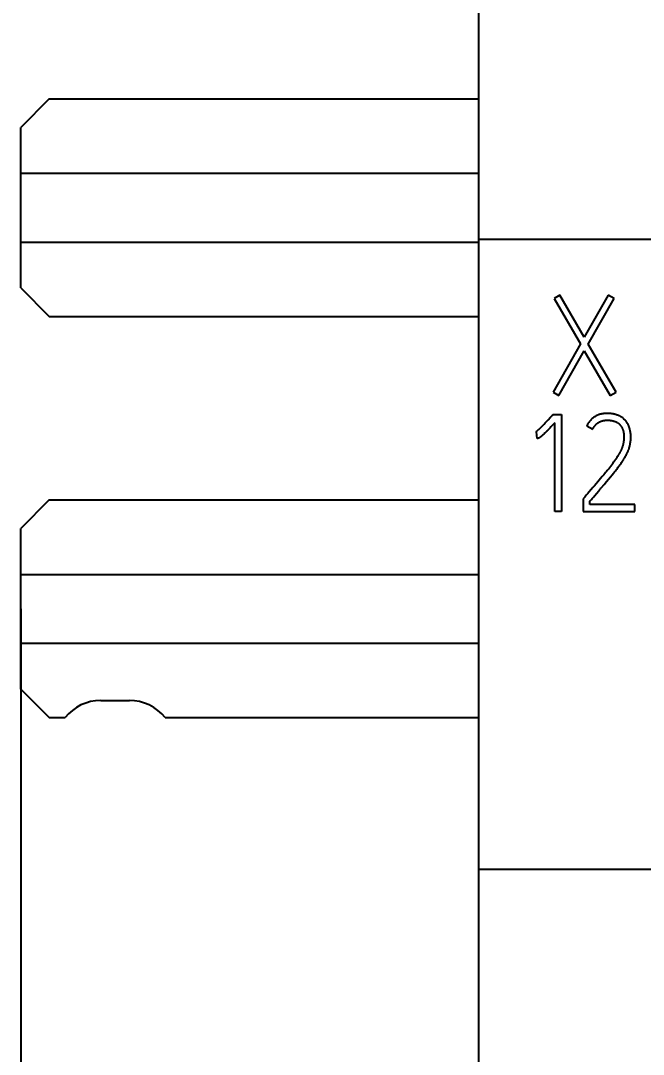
# Model space of a CAD drawing. Extents: x 0 to 420, y 0 to 297.
# Drawn here: x 101.72 to 112.59, y 137.42 to 155.46 of the extents above; entities that cross this region are included whole.
import ezdxf
from ezdxf.enums import TextEntityAlignment as Align

# ---------------------------------------------------------------- set-up
doc = ezdxf.new("R2010")
doc.units = 0
doc.header["$LTSCALE"] = 23.1
for name, color, linetype in [('10000_FRONT', 7, 'CONTINUOUS'), ('10100_DIM_FRONT', 7, 'CONTINUOUS'), ('10500_FRONT_LABELING', 7, 'CONTINUOUS')]:
    doc.layers.add(name, color=color, linetype=linetype)
doc.dimstyles.get("Standard").update_dxf_attribs({"dimtxt": 2.5, "dimasz": 2.5, "dimexe": 1.25, "dimexo": 0.625, "dimtad": 1, "dimcen": 2.5, "dimazin": 3, "dimtfac": 1, "dimtmove": 0, "dimatfit": 3})

# ---------------------------------------------------------------- blocks, each defined once
blk = doc.blocks.new('*D0')
at = {"layer": '10100_DIM_FRONT', "linetype": 'CONTINUOUS'}
for p, q in [((145.216, 146.129), (145.216, 119.377)), ((101.716, 145.192), (101.716, 119.377)), ((101.716, 121.377), (123.466, 121.377)), ((145.216, 121.377), (123.466, 121.377))]:
    blk.add_line(p, q, dxfattribs=at)
for points in [[(105.216, 121.877), (101.716, 121.377), (105.216, 120.877)], [(141.716, 120.877), (145.216, 121.377), (141.716, 121.877)]]:
    blk.add_solid(points, dxfattribs=at)
blk.add_text('43,5', height=3.5, dxfattribs=at).set_placement((119.432, 122.252), (129.182, 122.252), align=Align.FIT)
blk = doc.blocks.new('*D1')
at = {"layer": '10100_DIM_FRONT', "linetype": 'CONTINUOUS'}
for p, q in [((109.715618, 185.641363), (109.715618, 128.698883)), ((145.215618, 185.641363), (145.215618, 128.698883)), ((109.715618, 130.698883), (127.465618, 130.698883)), ((145.215618, 130.698883), (127.465618, 130.698883))]:
    blk.add_line(p, q, dxfattribs=at)
for points in [[(113.215618, 131.198883), (109.715618, 130.698883), (113.215618, 130.198883)], [(141.715618, 130.198883), (145.215618, 130.698883), (141.715618, 131.198883)]]:
    blk.add_solid(points, dxfattribs=at)
blk.add_text('35,5', height=3.5, dxfattribs=at).set_placement((123.63496, 131.573883), (133.13496, 131.573883), align=Align.FIT)

msp = doc.modelspace()

# ---------------------------------------------------------------- linework, layer by layer
at = {"layer": '10000_FRONT', "color": 7, "linetype": 'CONTINUOUS'}
for p, q in [((109.716, 230.642), (109.716, 140.642)), ((102.216, 154.092), (101.716, 153.592)), ((102.216, 154.092), (109.716, 154.092)), ((101.716, 150.792), (101.716, 153.592)), ((101.716, 152.792), (109.716, 152.792)), ((101.716, 151.592), (109.716, 151.592)), ((109.716, 151.642), (145.216, 151.642)), ((101.716, 150.792), (102.216, 150.292)), ((102.216, 150.292), (109.716, 150.292)), ((102.216, 147.092), (101.716, 146.592)), ((102.216, 147.092), (109.716, 147.092)), ((101.716, 143.792), (101.716, 146.592)), ((101.716, 145.792), (109.716, 145.792)), ((101.716, 144.592), (109.716, 144.592)), ((101.716, 143.792), (102.216, 143.292)), ((103.116, 143.592), (103.616, 143.592)), ((102.216, 143.292), (102.491, 143.292)), ((104.24, 143.292), (109.716, 143.292)), ((145.216, 140.642), (109.716, 140.642))]:
    msp.add_line(p, q, dxfattribs=at)
for centre, start, end in [((103.116, 142.792), 90, 141.3178), ((103.616, 142.792), 38.6822, 90)]:
    msp.add_arc(centre, 0.8, start, end, dxfattribs=at)
at = {"layer": '10500_FRONT_LABELING', "color": 7, "linetype": 'CONTINUOUS'}
for p, q in [((111.136, 150.668), (111.034, 150.609)), ((111.56, 149.933), (111.136, 150.668)), ((111.978, 150.668), (111.56, 149.933)), ((112.084, 150.609), (111.978, 150.668)), ((111.034, 150.609), (111.494, 149.815)), ((111.631, 149.812), (112.084, 150.609)), ((111.494, 149.815), (111.016, 148.973)), ((112.119, 148.973), (111.631, 149.812)), ((111.119, 148.914), (111.563, 149.695)), ((111.563, 149.695), (112.015, 148.914)), ((111.016, 148.973), (111.119, 148.914)), ((112.015, 148.914), (112.119, 148.973)), ((110.903, 148.459), (110.93, 148.488)), ((110.93, 148.488), (110.972, 148.535)), ((110.999, 148.564), (111.015, 148.583)), ((111.015, 148.583), (111.164, 148.583)), ((111.164, 148.583), (111.164, 146.89)), ((110.827, 148.379), (110.838, 148.391)), ((110.859, 148.413), (110.881, 148.436)), ((110.881, 148.436), (110.903, 148.459)), ((110.911, 148.296), (110.9, 148.284)), ((110.923, 148.307), (110.911, 148.296)), ((110.935, 148.319), (110.923, 148.307)), ((110.95, 148.335), (110.935, 148.319)), ((110.966, 148.352), (110.95, 148.335)), ((110.981, 148.368), (110.966, 148.352)), ((111, 148.388), (110.981, 148.368)), ((111.019, 148.408), (111, 148.388)), ((111.046, 148.437), (111.019, 148.408)), ((111.046, 146.89), (111.046, 148.437)), ((111.605, 148.383), (111.711, 148.328)), ((110.73, 148.283), (110.716, 148.279)), ((110.737, 148.163), (110.73, 148.283)), ((110.864, 148.249), (110.856, 148.241)), ((110.872, 148.256), (110.864, 148.249)), ((110.88, 148.264), (110.872, 148.256)), ((110.888, 148.272), (110.88, 148.264)), ((110.9, 148.284), (110.888, 148.272)), ((112.072, 147.749), (112.064, 147.736)), ((112.081, 147.761), (112.072, 147.749)), ((112.089, 147.773), (112.081, 147.761)), ((112.098, 147.785), (112.089, 147.773)), ((112.106, 147.797), (112.098, 147.785)), ((112.115, 147.81), (112.106, 147.797)), ((112.123, 147.822), (112.115, 147.81)), ((112.131, 147.834), (112.123, 147.822)), ((112.14, 147.847), (112.131, 147.834)), ((112.148, 147.859), (112.14, 147.847)), ((112.205, 147.732), (112.215, 147.747)), ((112.215, 147.747), (112.226, 147.762)), ((111.936, 147.572), (111.922, 147.555)), ((111.95, 147.59), (111.936, 147.572)), ((111.964, 147.607), (111.95, 147.59)), ((111.973, 147.618), (111.964, 147.607)), ((111.983, 147.63), (111.973, 147.618)), ((111.992, 147.642), (111.983, 147.63)), ((112.001, 147.653), (111.992, 147.642)), ((112.01, 147.665), (112.001, 147.653)), ((112.019, 147.677), (112.01, 147.665)), ((112.028, 147.689), (112.019, 147.677)), ((112.037, 147.701), (112.028, 147.689)), ((112.046, 147.713), (112.037, 147.701)), ((112.055, 147.724), (112.046, 147.713)), ((112.064, 147.736), (112.055, 147.724)), ((112.073, 147.559), (112.09, 147.581)), ((112.09, 147.581), (112.107, 147.602)), ((112.107, 147.602), (112.118, 147.616)), ((112.118, 147.616), (112.129, 147.63)), ((112.129, 147.63), (112.14, 147.645)), ((112.14, 147.645), (112.151, 147.659)), ((112.151, 147.659), (112.162, 147.674)), ((112.162, 147.674), (112.173, 147.688)), ((112.173, 147.688), (112.184, 147.703)), ((112.184, 147.703), (112.194, 147.718)), ((112.194, 147.718), (112.205, 147.732)), ((111.797, 147.407), (111.769, 147.373)), ((111.821, 147.436), (111.797, 147.407)), ((111.845, 147.464), (111.821, 147.436)), ((111.874, 147.498), (111.845, 147.464)), ((111.903, 147.532), (111.874, 147.498)), ((111.922, 147.555), (111.903, 147.532)), ((111.911, 147.364), (111.952, 147.412)), ((111.952, 147.412), (111.987, 147.454)), ((111.987, 147.454), (112.021, 147.496)), ((112.021, 147.496), (112.05, 147.531)), ((112.05, 147.531), (112.073, 147.559)), ((111.623, 147.204), (111.613, 147.193)), ((111.711, 147.306), (111.681, 147.272)), ((111.74, 147.339), (111.711, 147.306)), ((111.769, 147.373), (111.74, 147.339)), ((111.741, 147.164), (111.782, 147.212)), ((111.782, 147.212), (111.811, 147.247)), ((111.811, 147.247), (111.829, 147.267)), ((111.57, 147.143), (111.541, 147.109)), ((111.541, 147.109), (111.541, 146.892)), ((111.613, 147.193), (111.604, 147.182)), ((111.659, 147.01), (111.659, 147.067)), ((111.706, 147.122), (111.723, 147.143)), ((111.723, 147.143), (111.741, 147.164)), ((111.164, 146.89), (111.046, 146.89)), ((111.541, 146.892), (112.446, 146.892)), ((112.446, 147.01), (111.659, 147.01)), ((112.446, 146.892), (112.446, 147.01))]:
    msp.add_line(p, q, dxfattribs=at)
for points in [[(110.972, 148.535), (110.977, 148.541), (110.988, 148.552)], [(110.988, 148.552), (110.993, 148.558), (110.999, 148.564)], [(112.171, 148.559), (112.163, 148.563), (112.154, 148.567), (112.146, 148.57), (112.137, 148.573), (112.128, 148.576), (112.12, 148.579), (112.111, 148.582), (112.102, 148.584), (112.093, 148.587), (112.085, 148.589), (112.076, 148.591), (112.067, 148.593), (112.058, 148.595), (112.049, 148.596), (112.04, 148.597), (112.031, 148.598), (112.022, 148.599), (112.012, 148.6), (112.003, 148.601), (111.994, 148.601), (111.985, 148.602), (111.976, 148.602), (111.967, 148.602), (111.957, 148.602), (111.948, 148.602), (111.939, 148.601), (111.93, 148.601), (111.921, 148.6), (111.912, 148.599), (111.903, 148.598), (111.894, 148.597), (111.885, 148.595), (111.876, 148.594), (111.867, 148.592), (111.858, 148.59), (111.849, 148.588), (111.84, 148.586), (111.831, 148.583), (111.822, 148.58), (111.813, 148.577), (111.805, 148.574), (111.796, 148.57), (111.788, 148.567), (111.78, 148.563), (111.772, 148.559), (111.764, 148.554), (111.756, 148.55), (111.748, 148.545), (111.74, 148.54), (111.732, 148.535), (111.725, 148.53), (111.718, 148.524), (111.71, 148.519), (111.703, 148.513), (111.697, 148.507), (111.69, 148.501), (111.683, 148.494), (111.677, 148.488), (111.67, 148.481), (111.664, 148.474), (111.658, 148.468), (111.652, 148.46), (111.647, 148.453), (111.641, 148.446), (111.636, 148.438), (111.631, 148.431), (111.626, 148.423), (111.621, 148.415), (111.617, 148.407), (111.613, 148.399), (111.608, 148.391), (111.605, 148.383)], [(111.711, 148.328), (111.714, 148.335), (111.717, 148.342), (111.721, 148.348), (111.725, 148.355), (111.729, 148.361), (111.733, 148.367), (111.737, 148.373), (111.742, 148.379), (111.747, 148.385), (111.751, 148.391), (111.756, 148.397), (111.762, 148.402), (111.767, 148.408), (111.772, 148.413), (111.778, 148.418), (111.784, 148.423), (111.79, 148.427), (111.796, 148.432), (111.802, 148.436), (111.808, 148.441), (111.814, 148.445), (111.821, 148.448), (111.827, 148.452), (111.834, 148.456), (111.841, 148.459), (111.848, 148.462), (111.855, 148.465), (111.862, 148.468), (111.869, 148.47), (111.876, 148.472), (111.884, 148.474), (111.891, 148.476), (111.898, 148.477), (111.906, 148.479), (111.913, 148.48), (111.921, 148.481), (111.928, 148.482), (111.936, 148.483), (111.943, 148.483), (111.951, 148.484), (111.958, 148.484), (111.966, 148.484), (111.973, 148.484), (111.981, 148.484), (111.988, 148.484), (111.996, 148.483), (112.003, 148.483), (112.011, 148.482), (112.018, 148.481), (112.026, 148.48), (112.033, 148.479), (112.041, 148.478), (112.048, 148.477), (112.055, 148.475), (112.063, 148.473), (112.07, 148.471), (112.078, 148.469), (112.085, 148.467), (112.092, 148.464), (112.099, 148.462), (112.106, 148.459), (112.113, 148.456), (112.12, 148.453), (112.126, 148.449), (112.133, 148.446), (112.14, 148.442), (112.146, 148.438), (112.152, 148.434), (112.158, 148.429), (112.164, 148.424), (112.17, 148.42), (112.175, 148.414), (112.181, 148.409), (112.186, 148.404), (112.191, 148.398), (112.196, 148.392), (112.201, 148.386), (112.205, 148.38), (112.209, 148.374), (112.213, 148.368), (112.217, 148.361), (112.221, 148.355), (112.224, 148.348), (112.227, 148.341), (112.23, 148.334), (112.233, 148.327), (112.236, 148.32), (112.238, 148.313), (112.24, 148.306), (112.242, 148.298), (112.244, 148.291), (112.246, 148.284), (112.247, 148.277), (112.249, 148.269), (112.25, 148.262), (112.251, 148.254), (112.252, 148.247), (112.253, 148.24), (112.254, 148.232), (112.254, 148.225), (112.255, 148.217), (112.255, 148.21), (112.255, 148.202), (112.255, 148.195), (112.255, 148.187), (112.255, 148.18), (112.255, 148.172), (112.255, 148.165), (112.254, 148.157), (112.254, 148.15), (112.253, 148.142), (112.252, 148.135), (112.251, 148.127), (112.25, 148.12), (112.249, 148.113), (112.248, 148.105), (112.247, 148.098), (112.246, 148.091), (112.244, 148.083), (112.243, 148.076), (112.241, 148.069), (112.239, 148.062), (112.238, 148.054), (112.236, 148.047), (112.234, 148.04), (112.232, 148.033), (112.23, 148.025), (112.227, 148.018), (112.225, 148.011), (112.223, 148.004), (112.22, 147.997), (112.217, 147.99), (112.215, 147.983), (112.212, 147.976), (112.209, 147.969), (112.206, 147.963), (112.203, 147.956), (112.199, 147.949), (112.196, 147.943), (112.193, 147.936), (112.189, 147.929), (112.186, 147.923), (112.182, 147.916), (112.178, 147.91), (112.175, 147.904), (112.171, 147.897), (112.167, 147.891), (112.163, 147.884), (112.159, 147.878), (112.156, 147.872), (112.152, 147.866), (112.148, 147.859)], [(112.226, 147.762), (112.231, 147.77), (112.236, 147.777), (112.241, 147.785), (112.246, 147.792), (112.251, 147.8), (112.256, 147.808), (112.26, 147.815), (112.265, 147.823), (112.27, 147.831), (112.275, 147.839), (112.279, 147.846), (112.284, 147.854), (112.288, 147.862), (112.293, 147.87), (112.297, 147.878), (112.301, 147.886), (112.305, 147.894), (112.309, 147.902), (112.313, 147.91), (112.317, 147.919), (112.321, 147.927), (112.324, 147.935), (112.328, 147.943), (112.331, 147.952), (112.335, 147.96), (112.338, 147.969), (112.341, 147.977), (112.344, 147.986), (112.346, 147.994), (112.349, 148.003), (112.352, 148.012), (112.354, 148.021), (112.356, 148.03), (112.358, 148.038), (112.36, 148.047), (112.362, 148.056), (112.364, 148.065), (112.365, 148.074), (112.367, 148.083), (112.368, 148.092), (112.37, 148.101), (112.371, 148.11), (112.372, 148.119), (112.373, 148.128), (112.373, 148.137), (112.374, 148.146), (112.375, 148.155), (112.375, 148.164), (112.375, 148.173), (112.375, 148.182), (112.376, 148.191), (112.375, 148.2), (112.375, 148.209), (112.375, 148.218), (112.374, 148.227), (112.374, 148.236), (112.373, 148.245), (112.372, 148.255), (112.371, 148.264), (112.37, 148.273), (112.368, 148.282), (112.367, 148.291), (112.365, 148.3), (112.363, 148.309), (112.361, 148.317), (112.359, 148.326), (112.357, 148.335), (112.354, 148.344), (112.352, 148.353), (112.349, 148.361), (112.346, 148.37), (112.342, 148.378), (112.339, 148.387), (112.335, 148.395), (112.331, 148.403), (112.327, 148.412), (112.322, 148.42), (112.318, 148.427), (112.313, 148.435), (112.308, 148.443), (112.303, 148.45), (112.298, 148.457), (112.292, 148.465), (112.286, 148.472), (112.28, 148.478), (112.274, 148.485), (112.268, 148.492), (112.261, 148.498), (112.254, 148.505), (112.248, 148.511), (112.241, 148.517), (112.234, 148.522), (112.226, 148.528), (112.219, 148.533), (112.211, 148.538), (112.203, 148.543), (112.195, 148.547), (112.187, 148.551), (112.179, 148.556), (112.171, 148.559)], [(110.716, 148.279), (110.719, 148.281), (110.722, 148.283), (110.729, 148.288), (110.735, 148.293), (110.741, 148.298), (110.747, 148.303), (110.753, 148.308), (110.759, 148.313), (110.764, 148.319), (110.77, 148.324), (110.776, 148.329), (110.782, 148.335), (110.788, 148.34), (110.793, 148.346), (110.799, 148.351), (110.805, 148.357), (110.81, 148.362), (110.816, 148.368), (110.827, 148.379)], [(110.838, 148.391), (110.843, 148.396), (110.859, 148.413)], [(110.856, 148.241), (110.848, 148.233), (110.844, 148.229), (110.84, 148.226), (110.835, 148.222), (110.831, 148.218), (110.827, 148.215), (110.823, 148.211), (110.819, 148.207), (110.815, 148.204), (110.81, 148.2), (110.806, 148.197), (110.802, 148.193), (110.797, 148.19), (110.793, 148.186), (110.788, 148.183), (110.784, 148.18), (110.779, 148.177), (110.774, 148.174), (110.769, 148.171), (110.767, 148.17), (110.764, 148.169), (110.762, 148.168), (110.759, 148.167), (110.756, 148.166), (110.754, 148.166), (110.748, 148.164), (110.745, 148.164), (110.742, 148.164), (110.74, 148.163), (110.737, 148.163)], [(111.681, 147.272), (111.643, 147.227), (111.623, 147.204)], [(111.829, 147.267), (111.841, 147.281), (111.846, 147.288), (111.852, 147.295), (111.858, 147.302), (111.864, 147.309), (111.911, 147.364)], [(111.604, 147.182), (111.584, 147.16), (111.57, 147.143)], [(111.659, 147.067), (111.665, 147.074), (111.67, 147.081)], [(111.67, 147.081), (111.682, 147.095), (111.688, 147.101)], [(111.688, 147.101), (111.7, 147.115), (111.706, 147.122)]]:
    msp.add_lwpolyline(points, dxfattribs=at)

# ---------------------------------------------------------------- dimensions: what is measured, and where the dimension line sits
at = {"layer": '10100_DIM_FRONT', "linetype": 'CONTINUOUS'}
for base, p1, p2, picture, middle in [((145.216, 130.699), (109.716, 185.641), (145.216, 185.641), '*D1', (128.385, 133.324)), ((145.216, 121.377), (101.716, 145.192), (145.216, 146.129), '*D0', (124.307, 124.002))]:
    dim = msp.add_linear_dim(base=base, p1=p1, p2=p2, dimstyle='Standard', dxfattribs=at)
    dim.commit()
    dim.dimension.update_dxf_attribs({"geometry": picture, "text_midpoint": middle, "dimtype": 128})

doc.saveas('drawing.dxf')
